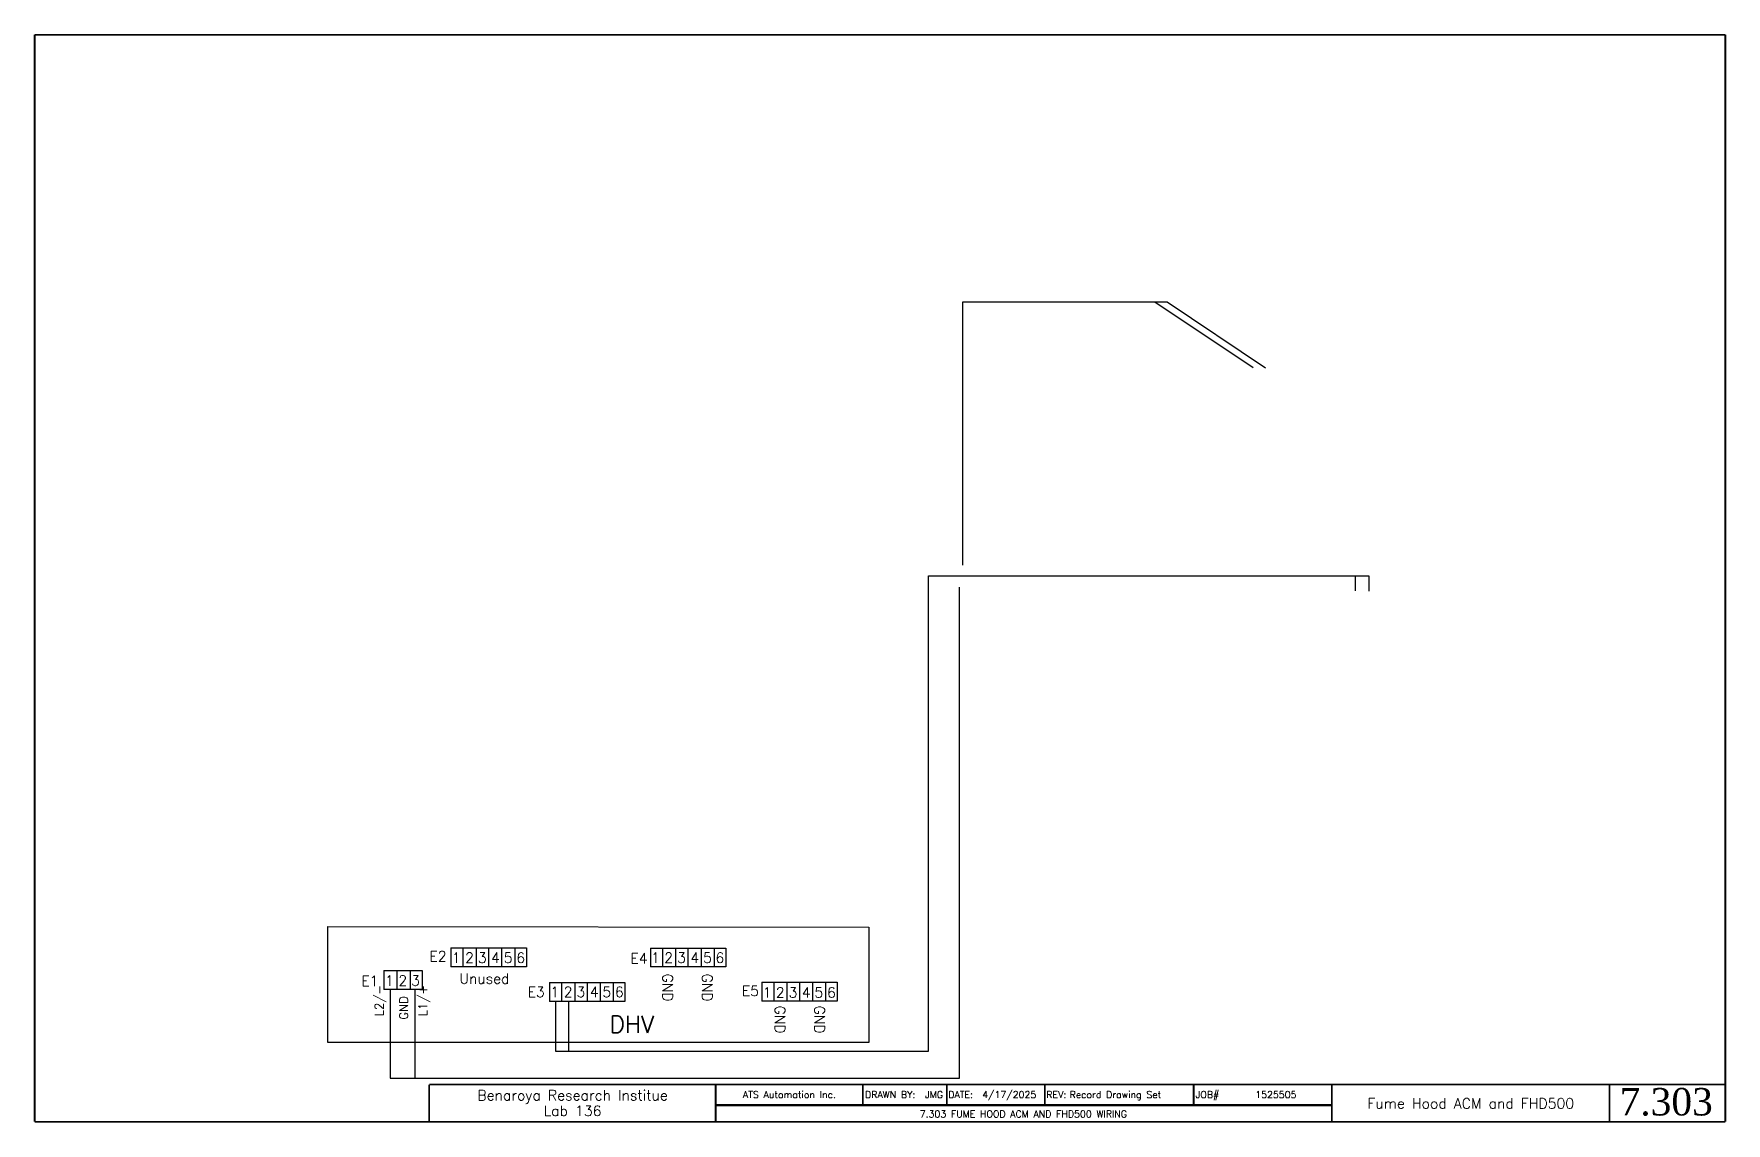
# Paper-space layout 'Layout1' of a CAD drawing. Extents: x 0.7 to 16.1, y 0.3 to 10.3.
# The model-space entities are those that its viewports show. They can reach past a viewport. Long polylines and large blocks are cut down to what shows.
import ezdxf
from ezdxf.enums import TextEntityAlignment as Align

# ---------------------------------------------------------------- set-up
doc = ezdxf.new("R2010")
doc.units = 0
doc.header["$LTSCALE"] = 96
doc.header["$MEASUREMENT"] = 0
doc.layers.get('0').update_dxf_attribs({"linetype": 'CONTINUOUS'})
for name, color, linetype in [('COMP', 4, 'CONTINUOUS'), ('DHV', 7, 'CONTINUOUS'), ('MVIEW', 1, 'CONTINUOUS'), ('Text', 7, 'CONTINUOUS')]:
    doc.layers.add(name, color=color, linetype=linetype)
doc.styles.add('CENTURY', font='century')
doc.styles.add('Romans', font='romans.shx')
doc.styles.get("Standard").update_dxf_attribs({"font": 'ROMANS'})

# ---------------------------------------------------------------- blocks, each defined once
blk = doc.blocks.new('ats-flat-3')
at = {"layer": 'MVIEW'}
for points, const_width in [([(16.064, 0.678), (4.26, 0.678)], 0.0156), ([(4.26, 0.335), (4.26, 0.678)], 0.0156), ([(6.871, 0.335), (6.871, 0.678)], 0.0156), ([(8.211, 0.496), (8.211, 0.678)], 0.0156), ([(8.977, 0.491), (8.977, 0.678)], 0.0156), ([(9.871, 0.491), (9.871, 0.678)], 0.0156), ([(11.227, 0.491), (11.227, 0.678)], 0.0156), ([(12.486, 0.335), (12.486, 0.678)], 0.0156), ([(15.017, 0.335), (15.017, 0.678)], 0.0156), ([(6.871, 0.491), (12.486, 0.491)], 0.0208)]:
    blk.add_lwpolyline(points, dxfattribs=dict(at, const_width=const_width))
at = {"layer": 'Text', "style": 'Romans'}
for s, p in [('DRAWN BY:', (8.232, 0.556)), ('DATE:', (8.991, 0.556)), ('REV:', (9.884, 0.556)), ('JOB#', (11.245, 0.556))]:
    blk.add_text(s, height=0.0625, dxfattribs=at).set_placement(p)
at = {"layer": 'Text'}
for tag, height, p in [('JOBNAMETOP', 0.0938, (5.567, 0.534)), ('TITLETOP', 0.0938, (13.752, 0.534)), ('JOBNAMEBOTTOM', 0.0938, (5.567, 0.392)), ('TITLEBOTTOM', 0.0938, (13.752, 0.392)), ('TITLE', 0.0938, (13.752, 0.46)), ('DRAWNAME', 0.0625, (9.675, 0.379))]:
    blk.add_attdef(tag, text='', height=height, dxfattribs=at).set_placement(p, align=Align.CENTER)
for tag, height, style, p in [('OFFICE', 0.0625, 'Romans', (7.543, 0.556)), ('DRAFTER', 0.0625, 'Romans', (8.861, 0.556)), ('DATE', 0.0625, 'Romans', (9.546, 0.556)), ('JOBNUM', 0.0625, 'Romans', (11.976, 0.556)), ('PAGE', 0.25, 'CENTURY', (15.533, 0.397))]:
    blk.add_attdef(tag, text='', height=height, dxfattribs=dict(at, style=style)).set_placement(p, align=Align.CENTER)
blk.add_attdef('REVISED', (10.097, 0.556), '', height=0.0625, dxfattribs=at)

msp = doc.modelspace()

# ---------------------------------------------------------------- linework, layer by layer
at = {"layer": 'DHV'}
for p, q in [((878, 520), (878, 750.3)), ((878, 750.3), (1056.7, 750.3)), ((1132, 692.4), (1045.9, 750.1)), ((1056.7, 750.3), (1142.9, 692.6)), ((848.1, 94.6), (848.1, 510.6)), ((848.1, 510.6), (1233.2, 510.6)), ((1221.7, 497.3), (1221.7, 510.6)), ((1233.2, 510.6), (1233.2, 497.1)), ((875.2, 71), (875.2, 500.6)), ((521.5, 94.6), (848.1, 94.6)), ((376.9, 71), (875.2, 71))]:
    msp.add_line(p, q, dxfattribs=at)
at = {"layer": 'DHV', "color": 0, "linetype": 'Continuous'}
for p, q in [((322.3, 102.2), (322.3, 203.6)), ((322.3, 203.6), (795.8, 203.1)), ((795.8, 203.1), (795.8, 102.2)), ((795.8, 102.2), (322.3, 102.2))]:
    msp.add_line(p, q, dxfattribs=at)
at = {"layer": 'DHV', "color": 7}
for p, q in [((430, 185.1), (496.1, 185.1)), ((604.6, 184.8), (670.7, 184.8))]:
    msp.add_line(p, q, dxfattribs=at)
at = {"layer": 'DHV', "color": 0}
for p, q in [((430, 185.1), (430, 168.5)), ((440.6, 185.1), (440.6, 168.5)), ((452.1, 185.1), (452.1, 168.5)), ((463, 185.1), (463, 168.5)), ((474.4, 185.1), (474.4, 168.5)), ((485.9, 185.1), (485.9, 168.5)), ((496.1, 185.1), (496.1, 168.5)), ((604.6, 184.8), (604.6, 168.3)), ((615.2, 184.8), (615.2, 168.3)), ((626.7, 184.8), (626.7, 168.3)), ((637.5, 184.8), (637.5, 168.3)), ((649, 184.8), (649, 168.3)), ((660.5, 184.8), (660.5, 168.3)), ((670.7, 184.8), (670.7, 168.3)), ((371.4, 165.2), (371.4, 148.6)), ((371.4, 165.2), (404.9, 165.2)), ((382.8, 165.2), (382.8, 148.6)), ((394.3, 165.2), (394.3, 148.6)), ((404.9, 165.2), (404.9, 148.6)), ((496.1, 168.5), (430, 168.5)), ((670.7, 168.3), (604.6, 168.3)), ((404.5, 148.6), (371.4, 148.6)), ((376.9, 148.5), (376.9, 71)), ((398.5, 148.2), (398.5, 71)), ((516.3, 154.8), (582.4, 154.8)), ((516.3, 154.8), (516.3, 138.2)), ((526.9, 154.8), (526.9, 138.2)), ((538.4, 154.8), (538.4, 138.2)), ((549.3, 154.8), (549.3, 138.2)), ((560.7, 154.8), (560.7, 138.2)), ((572.2, 154.8), (572.2, 138.2)), ((582.4, 154.8), (582.4, 138.2)), ((702, 155), (768.1, 155)), ((702, 155), (702, 138.4)), ((712.6, 155), (712.6, 138.4)), ((724.1, 155), (724.1, 138.4)), ((735, 155), (735, 138.4)), ((746.4, 155), (746.4, 138.4)), ((757.9, 155), (757.9, 138.4)), ((768.1, 155), (768.1, 138.4)), ((582.4, 138.2), (516.3, 138.2)), ((521.5, 138.3), (521.5, 94.6)), ((533, 138.3), (533, 94.6)), ((768.1, 138.4), (702, 138.4))]:
    msp.add_line(p, q, dxfattribs=at)

# ---------------------------------------------------------------- texts
at = {"layer": 'DHV', "color": 7}
for s, height, p in [('E2', 8.94, (411.3, 173.2)), ('1', 8.94, (430.9, 171.9)), ('2', 8.94, (442.5, 171.9)), ('3', 8.94, (453.7, 171.9)), ('4', 8.94, (465.2, 171.9)), ('5', 8.94, (476.3, 171.9)), ('6', 8.94, (487.3, 171.9)), ('E4', 8.94, (587.2, 171.4)), ('1', 8.94, (605.3, 171.9)), ('2', 8.94, (616.8, 171.9)), ('3', 8.94, (628, 171.9)), ('4', 8.94, (639.6, 171.9)), ('5', 8.94, (650.7, 171.9)), ('6', 8.94, (661.6, 171.9)), ('E1', 8.94, (351.7, 151.6)), ('1', 8.94, (372.5, 151.9)), ('2', 8.94, (384.1, 151.9)), ('3', 8.94, (395.3, 151.9)), ('Unused', 8.94, (437.5, 153.6)), ('E3', 8.94, (497.2, 142)), ('1', 8.94, (517.2, 142)), ('2', 8.94, (528.8, 142)), ('3', 8.94, (540, 142)), ('4', 8.94, (551.6, 142)), ('5', 8.94, (562.7, 142)), ('6', 8.94, (573.6, 142)), ('E5', 8.94, (684.7, 142.9)), ('1', 8.94, (702.8, 141.5)), ('2', 8.94, (714.4, 141.5)), ('3', 8.94, (725.6, 141.5)), ('4', 8.94, (737.2, 141.5)), ('5', 8.94, (748.2, 141.5)), ('6', 8.94, (759.2, 141.5)), ('DHV', 14.87, (569, 110.8))]:
    msp.add_text(s, height=height, dxfattribs=at).set_placement(p)
at = {"layer": 'DHV', "color": 0}
for s, p in [('L2/-', (371, 125.1)), ('L1/+', (409.3, 125.1)), ('GND', (392.5, 122.1))]:
    msp.add_text(s, height=7.54, rotation=90, dxfattribs=at).set_placement(p)
at = {"layer": 'DHV', "color": 7}
for p in [(615.3, 162.5), (649.9, 162.5), (713.6, 134.5), (748.2, 134.5)]:
    msp.add_text('GND', height=8.94, rotation=270, dxfattribs=at).set_placement(p)

psp = doc.layouts.get("Layout1")

# ---------------------------------------------------------------- linework, layer by layer
at = {"const_width": 0.0156}
for points in [[(16.072, 0.339), (16.072, 10.245)], [(0.665, 0.339), (16.072, 0.339)]]:
    psp.add_lwpolyline(points, dxfattribs=at)
at = {"layer": 'MVIEW', "const_width": 0.0156}
for points in [[(16.072, 10.245), (0.665, 10.245)], [(0.665, 10.245), (0.665, 0.339)]]:
    psp.add_lwpolyline(points, dxfattribs=at)

# ---------------------------------------------------------------- block references
at = {"layer": 'COMP'}
ref = psp.add_blockref('ats-flat-3', (0, 0), dxfattribs=at)
ref.add_attrib('TITLE', 'Fume Hood ACM and FHD500', dxfattribs={"layer": 'Text', "height": 0.09375, "style": 'Romans'}).set_placement((13.752, 0.46), align=Align.CENTER)
ref.add_attrib('OFFICE', 'ATS Automation Inc.', dxfattribs={"layer": 'Text', "height": 0.0625, "style": 'Romans'}).set_placement((7.543, 0.556), align=Align.CENTER)
ref.add_attrib('DRAFTER', 'JMG', dxfattribs={"layer": 'Text', "height": 0.0625, "style": 'Romans'}).set_placement((8.861, 0.556), align=Align.CENTER)
ref.add_attrib('DATE', '4/17/2025', dxfattribs={"layer": 'Text', "height": 0.0625, "style": 'Romans'}).set_placement((9.546, 0.556), align=Align.CENTER)
ref.add_attrib('REVISED', 'Record Drawing Set', (10.097, 0.556), dxfattribs={"layer": 'Text', "height": 0.0625, "style": 'Romans'})
ref.add_attrib('JOBNAMETOP', 'Benaroya Research Institue', dxfattribs={"layer": 'Text', "height": 0.09375, "style": 'Romans'}).set_placement((5.567, 0.534), align=Align.CENTER)
ref.add_attrib('JOBNAMEBOTTOM', 'Lab 136', dxfattribs={"layer": 'Text', "height": 0.0938, "style": 'Romans'}).set_placement((5.567, 0.392), align=Align.CENTER)
ref.add_attrib('DRAWNAME', '7.303 FUME HOOD ACM AND FHD500 WIRING', dxfattribs={"layer": 'Text', "height": 0.0625, "style": 'Romans'}).set_placement((9.675, 0.379), align=Align.CENTER)
ref.add_attrib('JOBNUM', '1525505', dxfattribs={"layer": 'Text', "height": 0.0625, "style": 'Romans'}).set_placement((11.976, 0.556), align=Align.CENTER)
ref.add_attrib('PAGE', '7.303', dxfattribs={"layer": 'Text', "height": 0.25, "style": 'CENTURY'}).set_placement((15.533, 0.397), align=Align.CENTER)

# ---------------------------------------------------------------- viewports
at = {"layer": 'MVIEW'}
psp.add_viewport(center=(8.368, 5.293), size=(15.405, 9.90426), view_center_point=(805.5, 508.5), view_height=951, dxfattribs=at)

doc.saveas('drawing.dxf')
